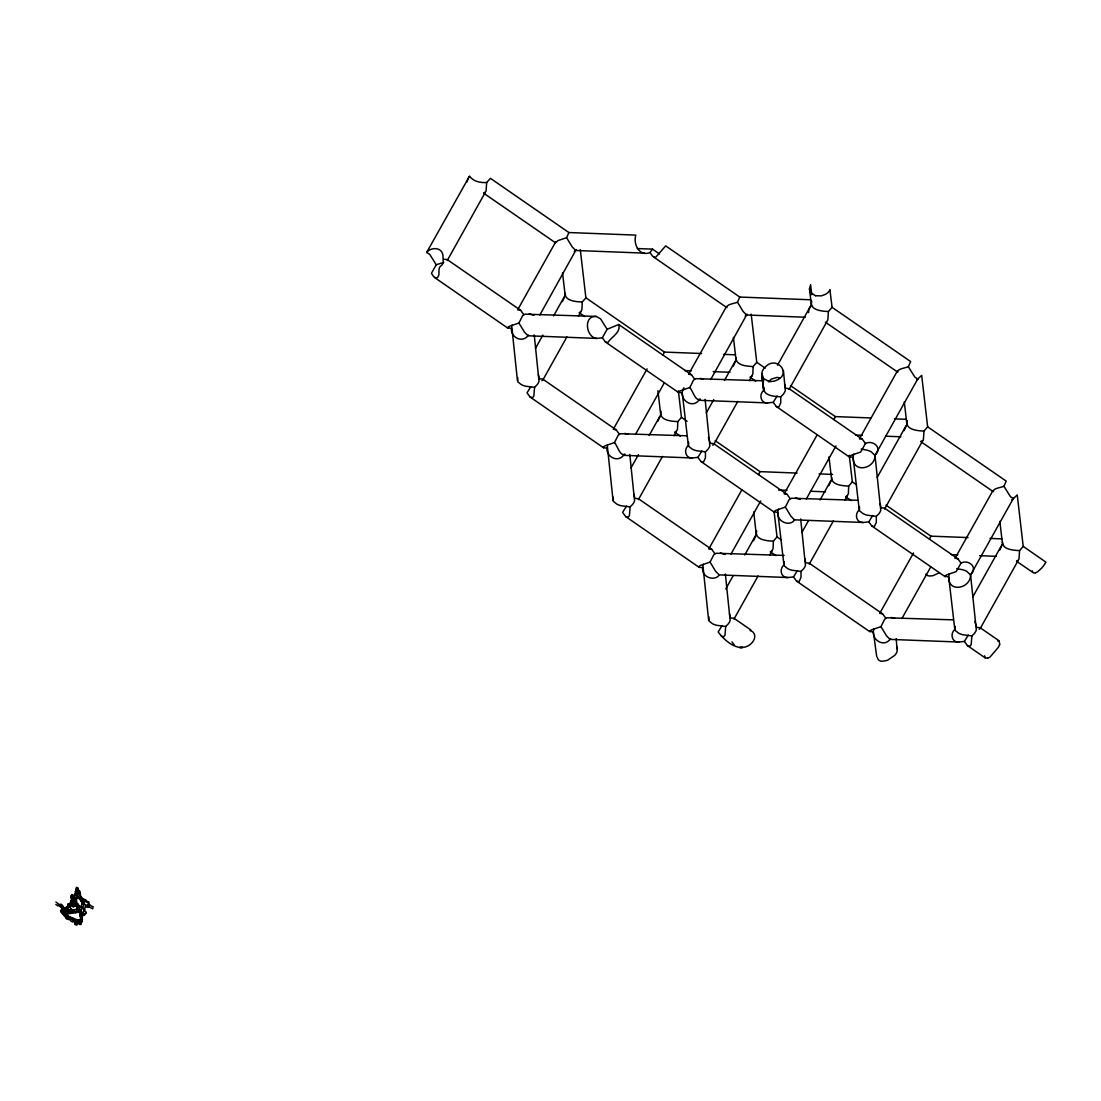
<?xml version="1.0" encoding="UTF-8"?>
<svg xmlns="http://www.w3.org/2000/svg" width="1101" height="1101" viewBox="0 0 1101 1101"><rect width="100%" height="100%" fill="white"/><g stroke="black" fill="none" stroke-linecap="round" stroke-linejoin="round"><path stroke-width="1.5" d="M74.565 905.228L74.001 906.192L72.322 905.628A2.353 1.431 16.6 0 1 71.84 904.65L71.868 904.458A9.056 4.555 -5.4 0 0 72.115 902.834A7.033 3.578 -8.9 0 0 71.978 902.311L71.51 901.678M68.028 911.27L67.904 913.266A1.528 1.349 85.2 0 1 67.629 913.734M79.396 921.482L79.589 920.422M71.909 904.361L71.909 904.361A1.404 0.812 21.7 0 1 73.932 904.348L73.739 901.375M534.233 334.883L538.995 381.345A9.551 5.67 -38.6 0 1 537.013 384.896L534.563 387.346L525.466 386.19A7.872 2.174 15.9 0 1 521.365 384.648L517.759 381.799L517.718 377.615M580.296 249.666L585.897 297.82L582.236 302.032C576.484 301.688 564.909 301.247 565.185 293.348M629.8 454.438L634.561 500.9A9.551 5.67 -38.6 0 1 632.58 504.451L630.13 506.9L621.033 505.744A7.872 2.174 15.9 0 1 616.932 504.189L613.326 501.354L613.285 497.157M678.381 390.8L681.464 417.375L677.803 421.587C671.775 421.422 658.481 420.321 661.109 411.347M725.366 573.993L730.142 620.455A9.551 5.67 -38.6 0 1 728.16 624.006L725.697 626.455L716.6 625.299A7.872 2.174 15.9 0 1 712.498 623.744L708.893 620.895L708.851 616.711M751.185 314.17L756.772 362.325L753.112 366.55C747.359 366.193 735.785 365.752 736.06 357.866M774.141 512.02L777.031 536.93L773.37 541.141C767.342 540.963 754.061 539.875 756.676 530.902M829.934 289.976L832.081 307.289L828.42 311.5C822.392 311.322 809.097 310.234 811.726 301.261M849.256 455.305L852.339 481.88L848.678 486.091C842.926 485.747 831.365 485.307 831.64 477.421M916.995 379.721L921.675 375.358L927.648 426.83L923.987 431.055C917.959 430.876 904.678 429.775 907.293 420.802M1011.613 500.171L1017.241 494.913L1023.214 546.385L1019.567 550.61C1013.801 550.252 1002.24 549.812 1002.516 541.926M81.983 917.807L81.983 917.752A6.964 2.945 -78.4 0 1 82.025 918.743M79.492 898.925L80.8 898.223A2.697 1.596 -38.6 0 0 81.309 897.219L81.116 896.544A6.799 5.078 -64.7 0 1 80.235 895.003M896.255 638.58L897.122 651.365A9.565 5.67 -38.6 0 1 894.769 655.343L887.461 660.352L882.094 661.302A10.982 6.51 -38.6 0 1 877.414 657.531M77.455 923.684L76.382 924.964A2.601 2.326 -20.6 0 1 75.185 924.51L74.827 923.78M75.639 892.457L77.139 891.893A53.068 30.374 23.9 0 1 77.153 889.415L77.978 887.764A16.611 9.895 -24.8 0 0 78.02 890.131L78.075 890.351M426.679 252.432C429.72 247.835 440.703 246.266 442.698 254.207A13.35 12.648 68.5 0 1 442.96 255.143L443.208 262.767A8.959 5.89 -34.2 0 1 441.556 265.424C436.313 267.928 441.694 275.924 436.285 278.223L433.629 276.612L431.454 273.296L436.23 264.763L429.734 254.372L426.679 252.432L469.576 176.036C472.907 181.459 480.642 182.986 486.67 182.491L490.44 178.348L568.887 232.531L635.855 235.105C632.91 243.61 639.309 257.166 650.017 252.501L652.508 249.129L659.513 253.973M539.848 314.982L576.153 249.652L574.282 251.592M624.983 454.066C620.345 457.314 617.234 445.286 614.496 442.561L618.28 435.088L620.716 433.711L686.886 435.803M700.291 399.016C695.653 402.264 692.543 390.249 689.804 387.524L693.589 380.051L696.025 378.661L763.86 380.822M710.723 379.501L747.042 314.17L745.171 316.111M853.812 454.107A9.551 5.67 -38.6 0 0 853.481 455.002C850.178 473.857 874.965 469.907 875.006 455.456L917.917 378.675M949.392 573.662A9.551 5.67 -38.6 0 0 949.048 574.557C945.745 593.411 970.532 589.462 970.573 574.997L1013.484 498.23M65.95 913.183L65.991 912.206M65.895 907.981L66.005 908.724M763.695 388.13C763.461 396.016 774.994 396.443 780.747 396.814L783.196 394.364A9.565 5.67 -38.6 0 0 785.316 390.373L783.43 370.569M811.423 305.486L809.483 288.847L810.597 284.719L811.767 294.793M76.148 900.728A7.239 5.643 -61.8 0 0 77.51 903.481L77.648 903.962A2.56 1.528 -38.6 0 1 77.098 905.118L75.694 905.16A2.574 1.528 -38.6 0 1 76.038 904.334M71.496 901.361L71.579 900.701A5.312 1.211 -73.1 0 0 71.496 899.407L71.455 899.022A106.797 24.883 46 0 0 70.959 897.026L72.611 897.659L73.712 901.292M75.721 891.122L75.983 889.099A3.578 2.491 26.9 0 1 76.258 888.053A3.11 2.147 5.3 0 1 76.575 887.434M81.625 921.152L81.763 920.119M67.822 911.834L67.065 912.275A99.076 14.932 -19.5 0 0 68.923 910.954L69.212 910.775M68.001 904.1L68.014 904.031A5.959 3.372 5.2 0 0 69.969 904.788A3.757 2.505 -80.9 0 0 70.808 905.435M688.593 442.12L688.634 446.304L692.24 449.153A7.872 2.174 15.9 0 0 696.341 450.694L705.438 451.85L707.888 449.401A9.551 5.67 -38.6 0 0 709.87 445.85L705.108 399.388M784.16 561.675L784.201 565.859L787.807 568.708A7.872 2.174 15.9 0 0 791.908 570.249L801.005 571.405L803.469 568.956A9.551 5.67 -38.6 0 0 805.45 565.405L800.675 518.943M859.468 506.625L859.509 510.809L863.115 513.658A7.872 2.174 15.9 0 0 867.216 515.213L876.313 516.355L878.777 513.906A9.551 5.67 -38.6 0 0 880.759 510.369L875.006 455.456L871.111 451.699A7.872 2.174 15.9 0 0 867.01 450.158L861.188 449.07M955.035 626.18L955.076 630.364L958.682 633.213A7.872 2.174 15.9 0 0 962.783 634.754L971.88 635.91L974.344 633.46A9.551 5.67 -38.6 0 0 976.326 629.91L970.573 574.997L966.678 571.254A7.872 2.174 15.9 0 0 962.577 569.712L956.755 568.625M466.783 182.092L468.751 177.151M562.35 301.646L565.143 295.591M657.916 421.201L660.724 415.132M733.225 366.151L736.032 360.096M753.483 540.742L756.291 534.687M828.792 485.706L831.599 479.651M904.1 430.656L906.907 424.601M999.68 550.211L1002.474 544.155M999.694 644.333L999.13 640.947A10.969 3.564 -47.6 0 0 997.657 640.947M72.859 905.118L72.405 906.715M75.542 893.228L75.24 894.329A6.991 3.564 -77.2 0 1 74.648 895.54L74.331 896.242M72.845 918.881L72.762 919.266A99.076 92.828 73.6 0 1 76.932 920.973L77.331 921.138M68.097 906.426L68.001 906.715A2.656 1.734 72.2 0 1 66.473 907.94L65.785 908.421M77.978 890.737L77.978 890.709A2.601 1.885 -22.9 0 1 77.442 891.535M74.882 899.118L74.593 899.82M92.952 908.201L92.732 908.779A53.068 28.131 20.5 0 1 89.195 906.963L89.016 906.866M86.401 906.233L86.47 906.04A6.413 5.684 46.3 0 0 84.474 909.88L84.46 909.839M518.929 323.006L522.714 315.533L525.149 314.157L596.302 316.441L600.609 318.877L607.105 329.282L602.343 337.801L596.797 338.42L528.012 335.777L524.516 332.227L518.929 323.006L509.543 326.254A7.872 1.528 -15.7 0 0 507.726 327.575L511.387 328.511C510.699 337.938 523.168 343.553 528.48 334.965M644.47 253.12L575.685 250.477L572.19 246.913L566.602 237.706L568.887 232.531M805.285 317.239L746.561 314.982L743.079 311.418L737.477 302.211L739.762 297.05L810.653 299.775M797.399 570.579L793.477 576.91L787.931 577.53L719.146 574.887L715.65 571.323L710.062 562.116L713.861 554.643L716.283 553.252L784.132 555.413M872.708 515.529L868.785 521.86L863.239 522.48L794.454 519.837L790.958 516.286L785.371 507.066L789.169 499.593L791.591 498.216L857.762 500.308M917.904 379.061L914.862 377.12L908.353 366.716L910.637 361.555L832.081 307.289M968.274 635.084L964.352 641.415L958.806 642.034L890.021 639.392L886.539 635.841L880.938 626.62L884.736 619.147L887.158 617.771L953.328 619.863M1013.47 498.602L1010.429 496.675L1003.933 486.27L1006.204 481.109L927.648 426.83M67.065 914.091L66.844 912.99A3.537 3.248 18.7 0 1 66.982 912.385M67.299 918.193L66.569 918.895L70.836 920.202M81.502 908.586L80.868 910.018M75.969 901.843L75.336 903.109M83.222 912.44L84.13 910.568M80.772 924.331L81.488 922.707L80.538 921.069M64.271 910.637L64.271 910.665A8.629 7.074 89.7 0 1 63.996 911.05L63.899 911.05M530.957 386.52L527.035 392.851L530.131 397.062L603.554 447.777L606.968 448.066C606.266 457.493 618.748 463.108 624.047 454.52M626.524 506.075L622.602 512.405L625.698 516.603L699.121 567.332L702.534 567.621C701.791 578.809 716.132 580.929 719.146 574.887M701.832 451.025L697.91 457.355L692.364 457.975L623.579 455.332M777.141 395.988L773.219 402.319L767.672 402.925L698.887 400.282M722.091 625.629L718.169 631.96C724.582 640.548 737.367 652.191 748.652 645.516C752.974 643.108 757.199 636.667 753.153 632.263A10.982 7.666 -29.5 0 0 750.056 630.598M663.022 355.059L664.453 352.086L701.585 353.517M758.589 474.6L760.02 471.641L797.152 473.072M833.897 419.564L835.329 416.591L870.781 417.953M929.464 539.118L930.895 536.146L968.04 537.577M80.112 919.404L80.235 920.395M83.662 901.127L84.171 900.109M811.341 305.046L808.863 309.505L808.561 312.601M875.832 454.341C882.245 447.199 872.57 439.726 865.455 443.497L860.679 452.029L851.293 455.264A7.872 1.528 -15.7 0 0 849.49 456.585L853.151 457.534L859.234 509.914C854.335 514.057 856.193 522.934 863.239 522.48M971.399 573.882C977.826 566.754 968.151 559.28 961.022 563.051L956.246 571.584L946.86 574.818A7.872 1.528 -15.7 0 0 945.057 576.14L948.718 577.089L954.801 629.469C949.902 633.612 951.759 642.489 958.806 642.034M74.455 900.095L73.946 901.031M70.368 903.632L69.363 905.6M74.111 896.682L73.712 896.021M67.588 906.563L68.812 904.774M79.547 897.989L79.836 897.453A5.436 3.22 -38.6 0 1 80.194 896.847M71.482 908.779L71.427 908.875A1.844 1.528 41.5 0 1 70.698 910.83M566.602 237.706L558.028 240.555L555.427 242.743L483.642 193.17M737.477 302.211C734.794 303.477 725.876 304.358 726.935 307.564M908.353 366.716C905.669 367.982 896.764 368.863 897.824 372.083M1003.933 486.27C1001.249 487.537 992.331 488.417 993.391 491.624M447.199 260.497A7.872 1.528 -15.7 0 0 447.419 260.208L486.105 190.872L486.67 182.491M578.479 316.152L581.947 309.56L582.236 302.032M674.06 435.693L677.514 429.115L677.803 421.587M749.368 380.657L752.823 374.065L753.112 366.55M788.949 389.506A7.872 1.528 -15.7 0 0 789.183 389.217L827.856 319.882L828.42 311.5M769.627 555.248L773.081 548.67L773.37 541.141M844.935 500.212L848.389 493.62L848.678 486.091M884.516 509.061A7.872 1.528 -15.7 0 0 884.75 508.772L923.422 439.437L923.987 431.055M979.188 629.277A7.872 1.528 -15.7 0 0 980.317 628.327L1019.003 558.991L1019.567 550.61M535.458 348.37L542.876 335.076M553.597 315.891L564.331 296.706M541.857 380.712A7.872 1.528 -15.7 0 0 542.986 379.762L566.932 336.865M635.415 434.537L664.288 382.873M631.024 467.911L638.442 454.63M649.163 435.445L659.898 416.247M638.332 499.606A7.872 1.528 -15.7 0 0 638.566 499.317L662.499 456.406M706.333 412.875L713.751 399.58M724.486 380.395L735.207 361.211M712.732 445.217A7.872 1.528 -15.7 0 0 713.875 444.267L737.808 401.37M777.512 365.202L810.515 306.161M730.981 554.092L760.681 500.955M725.765 588.939L733.197 575.658M744.744 555L755.465 535.802M733.899 619.161A7.872 1.528 -15.7 0 0 734.133 618.872L758.066 575.961M806.29 499.042L835.989 445.905M801.9 532.43L808.506 520.622M820.052 499.95L830.773 480.765M809.221 564.111A7.872 1.528 -15.7 0 0 809.441 563.822L833.374 520.924M877.208 477.38L906.082 425.715M901.87 618.597L930.744 566.932M972.775 596.935L1001.649 545.27M517.704 309.753L555.633 241.972M613.285 429.307L647.085 368.89M688.593 374.257L726.509 306.477M708.851 548.849L741.826 489.917M784.16 493.812L817.135 434.867M859.468 438.762L897.384 370.982M879.727 613.367L913.527 552.95M955.035 558.317L992.964 490.537M75.804 893.255L76.382 892.292M86.181 912.908L85.727 911.958M82.258 903.467L82.96 902.407M68.923 917.05L69.088 916.72A3.812 2.051 -32.2 0 1 69.335 916.995M73.327 898.003L73.96 896.833L73.134 896.641M72.088 899.861L69.046 904.444M71.537 905.215L71.262 905.614A7.679 4.335 9.1 0 0 71.73 904.871L71.689 905.008M74.579 905.93L74.62 905.862A2.353 1.28 18.4 0 0 74.207 904.692M88.383 902.269L88.328 902.325A3.069 2.752 84.2 0 0 89.36 904.582L89.401 904.65M64.106 909.467L65.496 908.683M77.731 922.899L77.965 922.597A8.684 2.642 -22.7 0 1 78.061 922.432A8.079 5.808 -34.8 0 0 78.116 922.074L77.827 920.918M71.744 903.288L70.849 904.485M69.556 910.871L67.381 908.256A3.592 1.28 17.1 0 1 66.156 908.848M74.923 923.56L75.914 923.285A2.519 2.243 -20.6 0 1 77.042 923.822L76.974 924.895M85.41 913.968L84.268 915.096M66.624 906.591L68.221 906.095L69.542 907.265M77.538 894.163L77.387 894.329A10.597 7.652 87.4 0 0 77.056 895.099M84.901 914.559L82.947 913.101A4.528 2.766 18.8 0 0 82.781 913.94M77.331 894.384L77.249 893.255M73.478 920.863L74.207 920.367A13.143 12.483 -26.2 0 1 76.712 921.592L79.038 922.487M768.429 381.827L771.361 379.074L776.879 377.423A7.872 7.239 63.5 0 1 780.031 378.345M699.355 399.47C693.245 409.297 679.427 400.447 682.606 390.497A9.551 5.67 -38.6 0 1 683.941 387.813M890.503 638.58C884.392 648.406 870.561 639.543 873.74 629.593A9.551 5.67 -38.6 0 1 874.084 628.712M79.836 907.43L81.24 906.811M80.001 907.348L80.056 907.293A3.73 3.138 -81.5 0 0 80.566 906.866M76.148 897.907L75.556 898.512A4.679 2.174 -63.7 0 0 75.185 899.035M485.39 192.152L483.958 192.909M580.956 311.707L579.539 312.464M676.523 431.262L675.106 432.019M751.845 376.212L750.414 376.969M772.104 550.817L770.672 551.573M847.412 495.767L845.981 496.523M922.721 440.73L920.739 441.405M1018.287 560.271L1016.856 561.028M794.454 519.837C790.628 527.159 774.801 521.998 778.173 510.038A9.551 5.67 -38.6 0 1 778.503 509.157M66.335 907.953L66.432 907.871A8.684 8.395 48.3 0 1 66.074 907.733L65.427 907.499M63.927 911.022L63.968 910.981A6.978 3.069 23 0 1 63.597 911.174M70.918 905.49L70.629 905.683A5.629 4.101 42.8 0 1 69.528 906.247A8.271 6.289 -12.8 0 1 70.808 906.054M62.124 907.458L61.436 906.536M62.729 906.536L64.051 907.898M66.266 912L67.656 911.16A197.327 93.158 38 0 0 69.404 909.935M65.84 911.545A5.147 4.39 71.4 0 0 66.9 912.234L65.069 913.513M72.762 897.48L72.817 896.751M76.795 903.563L76.63 903.673A16.625 3.647 41.8 0 1 78.157 905.738L78.446 906.109M81.846 900.769L81.199 901.196M939.401 572.781L932.932 575.699L929.767 576.002A10.982 6.51 -38.6 0 1 925.858 574.185M60.816 910.087L61.216 912.165M78.722 908.215L77.827 908.655A11.561 11.437 72.7 0 1 77.001 908.972L76.698 909.068M70.574 909.247L71.427 908.875L69.597 907.32M443.868 262.313L436.23 264.763M1035.532 572.781L1035.807 572.671A10.969 4.019 -52.5 0 0 1037.954 571.474L1041.656 568.102A10.982 3.509 -51.2 0 0 1044.161 564.923L1045.95 562.184L1023.214 546.385M987.858 658.095L988.134 657.985A10.969 4.032 -52.5 0 0 990.281 656.788L998.414 647.237A10.982 3.372 -51.3 0 0 999.667 644.346M76.575 909.109L73.492 909.949M987.638 658.164L985.271 657.93L967.449 645.626L964.352 641.415M1035.312 572.85L1033.743 573.002L1016.484 561.235M689.804 387.524L680.418 390.759A7.872 1.528 -15.7 0 0 678.601 392.08L682.276 393.029L688.345 445.41C683.46 449.552 685.317 458.429 692.364 457.975M614.496 442.561L605.11 445.795A7.872 1.528 -15.7 0 0 603.293 447.116L603.554 447.777M785.371 507.066L775.985 510.314A7.872 1.528 -15.7 0 0 774.182 511.635L777.843 512.571L783.926 564.951C779.026 569.107 780.884 577.984 787.931 577.53M710.062 562.116L700.676 565.35A7.872 1.528 -15.7 0 0 698.874 566.671L699.121 567.332M880.938 626.62L871.552 629.855A7.872 1.528 -15.7 0 0 869.749 631.176L873.41 632.125L876.713 656.623M76.533 910.816L78.818 910.417M607.105 329.282L618.707 324.52L691.469 374.78L694.566 378.992M86.552 902.228L88.341 902.104M78.254 923.615L77.799 923.45A11.038 9.138 2.8 0 1 76.753 923.051L76.107 922.844M84.763 899.283L84.419 899.655A5.656 4.941 -20.5 0 0 84.227 900.123M518.103 309.753L520.594 310.276L523.691 314.487M688.978 374.257L691.469 374.78M613.67 429.307L616.161 429.83L619.257 434.028M859.853 438.762L862.344 439.285L865.455 443.497M784.545 493.812L787.036 494.335L790.133 498.547M709.237 548.862L711.728 549.385L714.838 553.583M955.434 558.317L957.925 558.84L961.022 563.051M880.126 613.367L882.617 613.89L885.713 618.088M73.12 910.032L69.583 910.885A19.873 17.877 -26.3 0 1 68.771 911.064M78.639 905.476L79.465 906.027M69.404 905.71L69.225 905.751A5.849 5.835 -34.8 0 0 68.51 905.958M71.799 901.416L72.969 901.416M72.872 911.504L74.992 911.091M72.707 911.532L70.822 911.889M69.845 912.302L72.129 911.862M741.056 647.636L742.721 647.347L739.789 647.457M69.432 906.068L69.391 906.068A5.973 4.803 69.1 0 1 68.413 906.206M75.57 912.715L68.812 913.734A14.285 10.927 7.5 0 0 68.056 913.816A4.074 2.463 -0.8 0 0 67.161 914.091M77.524 910.678L78.818 910.61M83.882 903.715L82.3 903.77A3.372 2.051 1.1 0 0 82.52 904.017M83.593 903.742L83.69 903.742A9.716 5.188 -43.1 0 0 85.438 900.37M596.302 316.441C582.787 315.436 586.172 337.773 596.797 338.42M75.377 905.091L75.611 905.366A113.1 35.315 37.3 0 1 77.276 907.458L78.364 907.513A2.243 1.335 -38.6 0 0 79.203 906.068M443.758 259.258L447.157 259.547L520.594 310.276M637.314 248.551L652.508 249.129M723.536 354.357L735.344 354.811M684.671 370.542L691.387 370.803M713.2 371.629L729.977 372.276M894.411 418.862L906.233 419.316M855.56 435.046L862.262 435.308M885.755 436.202L900.852 436.78M819.103 473.912L832.604 474.435M778.572 490.028L786.954 490.344M810.446 491.252L825.544 491.83M989.978 538.417L1001.8 538.871M951.126 554.601L957.842 554.863M979.642 555.688L996.419 556.335M81.171 922.693L80.359 922.624M79.038 910.637L80.662 910.555L81.57 914.67A8.891 4.803 -73 0 1 81.956 916.789A4.996 2.381 -76.4 0 1 81.983 917.243M83.126 909.536L84.419 909.756M81.295 914.614L82.176 914.917A2.56 1.624 21.1 0 1 83.222 915.757L82.892 914.05M529.237 313.868L533.93 315.368M700.112 378.372L703.498 379.129M767.672 402.925C760.626 403.379 758.768 394.502 763.654 390.36L761.809 373.707A10.721 8.147 -23.9 0 1 765.25 367.115C776.205 354.783 792.706 373.817 776.356 380.354A10.969 8.505 -18.7 0 1 772.806 381.359A10.969 8.354 -18.3 0 1 768.594 381.235L763.64 378.62L761.809 373.707L763.956 391.268L761.878 375.056M624.804 433.409L628.189 434.166M795.679 497.927L800.386 499.427M720.371 552.963L725.077 554.477M891.26 617.468L894.631 618.225M85.08 900.274L85.107 900.288A2.766 2.133 -79.7 0 0 85.864 900.26A1.486 1.101 87.3 0 0 85.451 899.572M739.858 647.512L739.886 647.512A10.914 7.762 -31.2 0 0 740.381 647.594M66.693 917.752L65.73 917.546L66.184 918.509M80.387 913.073L79.41 912.715M72.597 903.838L72.625 903.838A2.532 1.885 -61.5 0 1 71.537 903.109M70.409 918.633L67.478 917.862A4.693 2.312 -64.1 0 0 67.216 916.225L67.904 916.142A8.533 2.601 49.1 0 1 69.033 916.569A9.386 8.808 -83.8 0 0 69.9 917.037L71.496 917.683M81.997 916.803L82.025 916.816A2.174 1.211 19.4 0 1 80.634 915.908M80.992 900.921L80.923 900.838A59.784 31.846 79 0 0 79.258 898.733L78.983 898.416M815.58 295.756L821.415 295.866L825.516 294.311A10.969 8.78 -17.7 0 0 829.961 289.99M862.344 439.285L788.922 388.57L785.508 388.281L784.573 384.056M616.161 429.83L542.738 379.102L539.325 378.813L538.375 374.588M787.036 494.335L713.613 443.607L710.2 443.318L708.425 437.262M957.925 558.84L884.488 508.111L881.089 507.836L880.139 503.611M711.728 549.385L638.305 498.657L634.892 498.368L633.956 494.143M882.617 613.89L809.18 563.161L805.781 562.872L804.831 558.647M998.745 640.576L980.055 627.666L976.656 627.377L974.867 621.322M750.854 629.937L733.872 618.212L730.472 617.922L729.523 613.697M815.456 295.715L810.735 292.605L809.483 288.847M64.684 914.986L66.335 914.078A11.23 7.115 14.3 0 0 67.23 915.11M78.171 920.147L78.281 920.175A1.775 1.638 -82.6 0 0 80.029 919.789M69.322 918.33L70.781 918.743M71.056 918.84L72.762 919.404A3.95 1.638 -72.2 0 0 72.914 920.161L72.872 920.312M77.923 920.078L77.455 919.913A195.909 66.528 27 0 0 73.423 918.385L72.253 917.959M64.904 915.977L65.152 916.06A9.703 5.271 -41.9 0 0 65.647 916.17M71.868 917.821L71.221 917.587M650.017 252.501L652.494 256.148L654.944 257.414A7.831 3.523 80 0 0 656.334 256.574L665.692 245.881L739.762 297.05M71.703 917.766L71.785 917.794A8.808 4.06 28.7 0 0 69.817 917.202M64.642 915.881L64.34 915.771A46.27 21.015 29.3 0 1 63.211 914.353L62.826 913.858M64.408 915.798L64.959 916.527A15.689 10.487 11.2 0 1 65.413 917.092L65.606 917.463M65.565 913.445L66.652 913.899M65.138 908.353L64.422 908.064M768.897 381.015L769.943 381.675M75.253 903.797A1.624 1.252 80.8 0 1 73.767 904.017L73.712 904.072A2.986 2.285 86.5 0 0 73.175 903.88A2.766 2.078 -87.2 0 0 72.088 904.623M66.638 907.926L67.257 908.242A12.593 11.23 -80.2 0 1 67.656 908.531M60.445 911.146L60.583 911.215A7.735 4.115 59.3 0 0 62.647 911.848L63.307 910.61A3.069 2.904 87.7 0 1 64.546 911.119A4.445 4.294 -40.4 0 1 65.083 911.614L65.165 911.724A3.537 3.344 0.7 0 1 65.633 912.371A1.651 1.445 -7.8 0 1 65.895 912.729M61.436 912.371L63.473 913.458A5.533 4.129 -84.6 0 0 64.491 913.679A3.964 1.046 40.4 0 0 64.987 913.926M73.382 919.885L73.437 919.913A4.982 2.808 29.9 0 1 74.221 920.34M88.273 906.44L89.195 906.963M55.917 902.008L59.44 904.678A11.905 4.17 38.8 0 0 62.317 907.031M87.13 906.825L88.231 907.472M63.252 906.467L62.234 905.834M773.219 402.319L776.315 406.517L778.806 407.04L780.747 402.801L780.747 396.814M868.785 521.86L871.882 526.072L874.373 526.595L876.313 522.356L876.313 516.355M697.91 457.355L701.007 461.567L703.498 462.09L705.438 457.837L705.438 451.85M967.449 645.626L969.94 646.149L971.165 644.677L971.88 635.91M530.131 397.062L532.623 397.571L533.834 396.112L534.563 387.346M793.477 576.91L796.573 581.122L799.065 581.645L801.005 577.392L801.005 571.405M625.698 516.603L628.189 517.126L629.4 515.667L630.13 506.9M721.265 636.158L723.756 636.681L724.981 635.208L725.697 626.455M602.343 337.801L605.44 342.012L607.862 342.562C611.399 336.768 621.198 332.571 618.707 324.52M80.07 924.138L80.772 924.592M64.353 913.362L63.445 912.688M74.648 897.563L75.116 898.251A6.923 4.074 13.4 0 1 76.065 899.71L76.272 900.178A5.464 4.101 85.7 0 1 78.488 896.792A1.445 1.06 83.3 0 1 78.006 897.535M770.328 551.794L775.875 555.565M825.392 322.18L897.177 371.753M653.939 257.221L726.302 307.248M920.973 441.735L992.744 491.307M756.772 362.325L765.181 368.147M790.435 385.584L835.329 416.591M750.084 377.23L755.713 381.111M776.315 406.517L849.738 457.245M585.897 297.82L664.453 352.086M852.339 481.88L856.55 484.784M886.002 505.139L930.895 536.146M579.209 312.712L584.837 316.606M845.664 496.785L851.293 500.666M605.44 342.012L678.863 392.74M871.882 526.072L945.319 576.8M681.464 417.375L687.065 421.243M715.127 440.634L760.02 471.641M674.775 432.266L680.404 436.161M434.551 277.507L507.988 328.236M701.007 461.567L774.43 512.295M777.031 536.93L781.215 539.82M796.573 581.122L870.01 631.836M62.358 908.146L61.67 907.678A10.267 1.899 36.7 0 1 58.835 905.641L58.16 905.118M88.603 905.187L88.988 905.435A2.56 1.239 -53.3 0 0 88.562 906.054M67.533 910.087L66.335 909.041M83.511 899.462L82.988 898.98A18.098 14.464 -26.9 0 1 81.35 896.943L81.35 896.943M84.97 904.554L84.227 903.907A5.464 3.743 -86.3 0 1 82.052 907.554M83.126 904.733L82.437 904.059M66.487 916.335L66.432 916.293A5.766 2.615 29.3 0 1 65.454 915.082L65.358 914.945M68.221 906.095L68.042 905.283M82.066 898.705L82.121 898.774A21.414 14.685 -84.7 0 1 80.401 896.641L80.18 896.297M734.532 645.324L731.972 641.869M79.836 897.797L79.726 897.673A5.326 2.601 81.8 0 0 79.052 897.15M78.694 907.912L78.364 907.513A35.562 17.533 26.7 0 1 76.753 905.504L76.451 905.105M79.148 898.609L79.203 898.677A3.344 1.982 -38.6 0 1 79.575 897.989M82.382 900.976L82.121 900.659A27.497 7.996 38.4 0 1 80.469 898.595L80.249 898.306M77.524 907.788L77.331 907.513A2.037 1.211 -38.6 0 1 77.387 906.894M76.533 896.668L76.588 896.751A3.386 2.711 6.8 0 0 76.891 897.26L77.07 897.453M75.542 895.099L75.474 894.975A2.216 0.991 33.5 0 1 75.308 894.356M66.046 913.362L66.06 913.39A5.312 2.684 28.3 0 1 65.743 912.385A9.909 1.239 34.9 0 1 65.248 912.178M81.474 901.609L81.529 901.705A6.482 4.789 -77.3 0 1 81.832 902.338M985.271 657.93L984.638 655.797M896.737 646.686L897.453 648.833M66.198 913.087L66.239 913.183A1.927 0.977 78.5 0 0 66.555 913.665M77.51 922.872L77.263 922.266M74.648 897.576A1.775 1.115 68.3 0 0 74.18 897.439L74.235 897.59M73.134 910.981L72.817 910.197L72.983 911.064M78.02 890.131L76.437 890.09A2.849 2.037 -14.9 0 0 75.639 891.411M72.556 896.778L72.019 895.237M68.565 919.142L68.248 917.986M73.533 912.481L73.299 911.477M66.542 906.935L66.555 906.99A2.656 2.147 8.6 0 0 67.56 907.898M79.231 905.696L79.258 905.793A44.962 35.342 -59.1 0 1 77.648 903.783L77.648 903.866M71.579 902.765L71.455 901.98M76.974 897.205L76.987 897.246A4.087 2.945 -56.7 0 1 77.648 897.384M1032.298 570.8L1032.669 572.3M79.478 922.129L79.492 922.156A2.188 0.991 -80.8 0 1 79.423 921.62M80.456 894.838L80.456 894.865A3.812 2.642 -73.3 0 1 80.401 893.448M76.643 890.351L76.602 889.952A19.46 9.097 -39.3 0 1 76.877 887.365M80.345 916.651L79.96 913.858A16.075 12.51 23.1 0 0 79.974 913.513M999.859 521.392L1002.557 544.61M904.293 401.837L906.99 425.055M828.984 456.887L831.682 480.091M733.417 337.333L736.115 360.55M753.676 511.924L756.373 535.141M708.617 620.001L702.865 565.088A9.551 5.67 -38.6 0 1 703.195 564.194M657.916 390.717L660.806 415.586M613.037 500.446L607.298 445.533A9.551 5.67 -38.6 0 1 607.628 444.653M562.542 272.828L565.24 296.031M517.47 380.891L511.717 325.979A9.551 5.67 -38.6 0 1 512.061 325.098M82.135 903.577L82.121 903.398A3.881 3.097 -68.9 0 0 81.969 902.861M77.221 892.815L77.139 891.893M67.945 911.49A5.533 4.858 -6.9 0 1 68.056 911.091M68.51 906.522A2.174 0.784 44.1 0 1 68.262 905.669M67.822 913.541A3.523 2.147 -23.5 0 1 66.927 913.555M70.808 911.683A8.271 5.188 -18.5 0 1 68.386 911.986M80.896 900.549A5.285 3.138 -38.6 0 1 81.199 899.93L81.474 899.434A4.17 2.477 -38.6 0 1 81.914 898.719M82.933 899.132A2.326 1.376 -38.6 0 1 82.506 900.081M64.78 914.876A17.038 10.707 -32.4 0 1 63.748 914.477M66.955 914.147A2.078 1.197 82.2 0 1 66.542 913.995M80.373 915.688A1.872 1.156 16.6 0 1 80.222 915.358M80.951 921.413A4.886 0.771 57.4 0 1 80.69 920.876M80.249 916.665A10.927 9.427 2.5 0 1 80.511 919.431M82.437 918.757A4.569 1.06 -81.1 0 1 82.272 920.188M82.231 921.909A7.088 1.693 -80.1 0 1 82.355 920.931M78.336 910.678A2.697 2.009 22.3 0 1 78.625 908.091M78.777 912.068A3.592 2.931 -73.9 0 1 78.488 910.61M80.401 910.844A5.505 2.23 32.1 0 1 82.671 912.839M78.666 907.788A6.455 1.445 58.2 0 1 80.717 910.458M80.91 910.802A10.17 6.056 -89.9 0 1 81.075 910.348M79.616 911.119A8.285 6.152 30.6 0 1 80.428 913.417M80.208 915.124A1.376 0.853 16.3 0 1 80.648 914.725M75.542 912.646A21.291 19.116 22.2 0 1 77.331 912.495M77.276 912.137A8.395 7.459 20.9 0 1 79.712 912.344M79.644 912.633A4.349 3.083 14.4 0 1 80.745 912.949M80.153 913.169A3.22 1.335 -49.9 0 1 80.167 912.509M75.611 911.711A17.01 3.564 -8.4 0 1 76.905 911.49M79.327 912.619A2.463 1.927 -77 0 1 79.011 912.247M81.24 914.078A6.345 3.496 -71.9 0 1 81.433 914.532M82.933 913.321A1.528 1.06 83.1 0 1 82.011 913.802M73.712 918.372A6.358 2.752 -71.2 0 1 74.262 919.541M74.799 920.285A5.065 2.931 34.2 0 1 75.597 922.721M77.497 919.748A5.491 2.312 -78.4 0 1 77.868 920.45M85.713 900.508A6.083 4.707 -0.5 0 1 88.094 902.091M85.066 900.315A5.436 4.198 -79.5 0 1 83.552 899.393M84.405 900.012A5.766 3.895 -86.6 0 1 82.038 898.939M79.589 905.903A7.239 5.643 -67 0 0 81.777 907.706A1.569 0.977 70.2 0 0 81.226 906.921M82.19 907.389A7.982 4.61 -39.3 0 1 81.873 908.518M82.107 907.252A7.556 5.381 14.5 0 1 84.722 909.798M78.832 905.779A8.505 2.821 72.1 0 1 78.501 905.297M79.616 907.541A5.023 1.28 62.4 0 1 79.396 907.485M77.786 907.554A5.932 4.363 -73 0 1 78.997 910.403M82.025 903.646A5.711 5.12 85.8 0 1 81.667 904.802L81.295 905.903A4.239 3.853 77.5 0 1 80.634 906.949M83.69 902.627A10.597 7.803 85.7 0 1 83.401 903.026M83.057 901.691A5.271 3.165 76.9 0 1 83.759 902.834M82.492 900.577A12.551 6.702 73.6 0 1 83.167 901.375M67.588 918.289A5.959 1.899 34.9 0 1 65.11 915.922M67.918 917.931A6.73 1.541 -9.6 0 1 66.982 917.835M69.019 916.638A5.381 2.697 24.5 0 1 67.56 915.509M93.351 906.907A16.611 15.304 -9 0 1 89.993 905.105M89.855 905.228A2.257 0.702 -53.5 0 1 89.167 906.66M88.947 902.036A8.56 4.776 -46.2 0 1 87.419 906.178M85.369 904.595A7.033 1.734 34.9 0 1 87.007 906.219A3.055 1.762 42.2 0 1 88.176 906.77A2.133 0.908 -55.1 0 0 88.204 907.155M85.933 906.357A7.528 7.184 55.6 0 1 87.062 906.921M88.273 905.173A4.363 3.798 52.6 0 1 87.364 904.348M85.603 906.756A1.596 1.129 84.3 0 1 85.231 906.66M82.025 913.431A3.207 2.601 46.5 0 1 82.63 913.734M82.809 913.72A8.987 7.652 50.1 0 1 83.648 914.38M84.034 914.945A3.097 0.963 -48 0 1 84.901 913.403M84.116 909.963A6.51 3.028 -42.6 0 1 83.814 910.637M85.768 911.889A4.308 4.087 86.9 0 1 84.529 910.334M85.947 913.046A3.661 0.757 -47.1 0 1 85.217 913.995M69.088 917.821A3.317 1.06 -67.8 0 1 68.936 918.812M77.111 923.918A12.951 5.477 0.1 0 1 76.932 922.886M74.111 921.386A5.643 3.468 18.7 0 1 75.061 923.725M76.286 922.555A17.341 13.184 7.2 0 1 73.643 921.331M73.437 921.565A8.808 4.776 -40.2 0 1 73.175 921.344A11.395 5.849 -55.3 0 1 72.886 921.083M77.565 923.918A11.492 4.789 73.4 0 1 77.813 923.588M77.648 923.23A3.592 2.408 39.7 0 1 80.167 923.932M73.024 920.959A7.666 3.496 -67 0 1 72.804 920.408M77.221 922.418A6.386 2.298 -83.4 0 1 76.891 921.523M79.836 922.817A5.698 2.752 -79.2 0 1 79.589 922.032M79.699 924.551A18.469 8.409 23.5 0 1 79.272 923.877M78.818 921.207A3.991 1.307 28 0 1 77.373 920.642M70.849 921.124A7.487 3.262 29 0 1 72.652 922.019M73.216 905.917A10.528 3.097 -43.8 0 1 73.574 907.141M73.244 902.889A14.74 2.711 -49.8 0 1 73.684 902.325M75.639 905.903A9.881 3.716 50.3 0 1 75.363 903.825M74.207 901.513A5.546 2.519 26.5 0 1 75.019 903.549M75.694 904.926A6.455 0.702 58.5 0 1 76.864 906.591M75.102 902.903A10.17 6.207 89.7 0 1 74.896 903.288M73.175 903.893A5.271 3.826 85.5 0 1 73.767 903.99M70.863 909.921A16.13 0.798 -72.6 0 1 70.767 910.279M71.221 901.224A3.289 2.436 -12.8 0 1 71.826 899.875M70.684 900.701A5.89 1.555 -79.5 0 1 71.593 900.838M74.001 901.251A6.95 2.863 -76.4 0 1 73.781 901.595M62.069 907.788A5.065 0.812 29.5 0 1 63.404 908.642M64.078 908.408A7.913 4.115 55 0 1 63.638 910.981M65.441 909.646A6.193 4.748 61.8 0 1 67.422 911.394M67.601 908.697A8.849 7.157 72.8 0 1 68.4 909.261M79.41 893.929A4.266 1.968 87.4 0 1 79.368 893.448M80.277 895.966A4.734 2.656 88.6 0 1 79.602 893.888M78.199 896.751A9.716 5.753 -37.6 0 0 80.043 893.503A6.083 4.294 -23.6 0 0 79.754 891.136M76.671 900.577A7.982 5.354 -31.1 0 1 76.368 901.719M73.795 903.838A5.711 4.184 -81.4 0 1 75.281 905.215M76.519 897.838A5.464 2.34 -59.1 0 1 76.946 897.466M77.978 897.356A6.565 4.789 -70.4 0 1 79.079 898.278M61.628 912.743A14.01 9.014 11.7 0 1 62.592 913.789M65.743 915.151A5.959 1.514 45.8 0 1 65.097 913.871M65.427 912.674A2.697 2.491 8.2 0 1 64.615 912.344M63.294 911.16A7.019 6.262 82 0 0 61.642 910.087L61.422 910.169A6.221 3.262 56.5 0 0 63.129 910.665M71.455 898.65A3.055 2.574 -16.1 0 1 71.675 897.989A2.711 2.243 -19.7 0 1 72.322 897.026M72.157 895.044A15.662 6.289 -67.1 0 1 72.047 894.507M71.166 895.801A3.936 3.055 -4.1 0 1 71.703 894.962M70.932 897.026A3.289 2.615 4.5 0 1 71.111 895.925M74.455 895.154A31.42 11.891 -60 0 1 74.359 894.273M74.015 897.15A3.097 2.56 -30.5 0 1 73.01 899.118M73.533 895.457A3.826 3.317 8.2 0 1 73.038 897.343M77.758 894.205A8.877 6.331 -24 0 0 79.382 891.026A3.358 1.762 -47.9 0 1 77.868 890.544M78.419 890.158A1.528 1.17 -79 0 1 79.41 890.97M75.143 893.42A8.395 1.445 54.8 0 1 75.941 894.755M77.318 894.535A6.413 1.362 -67.6 0 1 75.047 898.54M75.157 892.003A34.544 15.744 -34.7 0 1 75.171 891.397M75.611 894.191A8.547 3.138 -46.7 0 1 76.203 893.159M75.941 892.154A7.528 2.752 -50.2 0 1 75.997 892.842M76.946 890.626A4.363 0.963 -77.8 0 1 76.85 889.883M77.634 890.489A1.514 1.156 -81.8 0 1 78.088 890.2M72.9 897.921A9.235 1.018 89.9 0 1 72.776 898.113M74.896 898.278A6.716 4.445 -39.1 0 1 74.634 899.118M74.331 897.879A8.725 4.115 -44.9 0 1 74.207 897.632M73.258 898.292A2.629 1.073 -69 0 1 73.588 897.865M63.376 910.885A8.079 3.73 33.2 0 1 62.028 910.967M63.211 912.646A3.344 2.876 61.3 0 1 62.647 912.082M55.834 904.403A6.689 1.142 39 0 1 57.858 905.903M65.248 908.105A12.951 11.905 36.9 0 1 62.936 907.018M61.821 908.586A5.656 2.271 26.2 0 1 63.762 910.155M65.909 907.774A17.341 3.097 -63.3 0 1 64.849 908.958A11.643 1.197 21.9 0 0 64.271 908.697M65.028 910.816A8.464 8.01 -77.3 0 1 64.422 910.142M66.06 908.573A11.038 1.665 -60.2 0 1 65.661 909.013M61.147 906.935A6.372 4.06 30 0 1 59.468 905.586M62.564 905.366A7.294 3.427 34.7 0 1 61.064 904.169M60.046 904.389A2.174 0.729 -48 0 1 60.307 904.375M68.606 910.899A6.386 4.707 63.5 0 1 67.505 910.142M69.308 910.844A3.867 1.541 26.9 0 1 70.67 910.706M70.574 910.541A4.432 3.386 73.4 0 1 69.391 909.729M68.001 905.297A15.359 10.157 -18.5 0 1 67.945 904.967M68.042 904.939A5.519 3.413 -35.6 0 1 68.069 904.086"/></g></svg>
